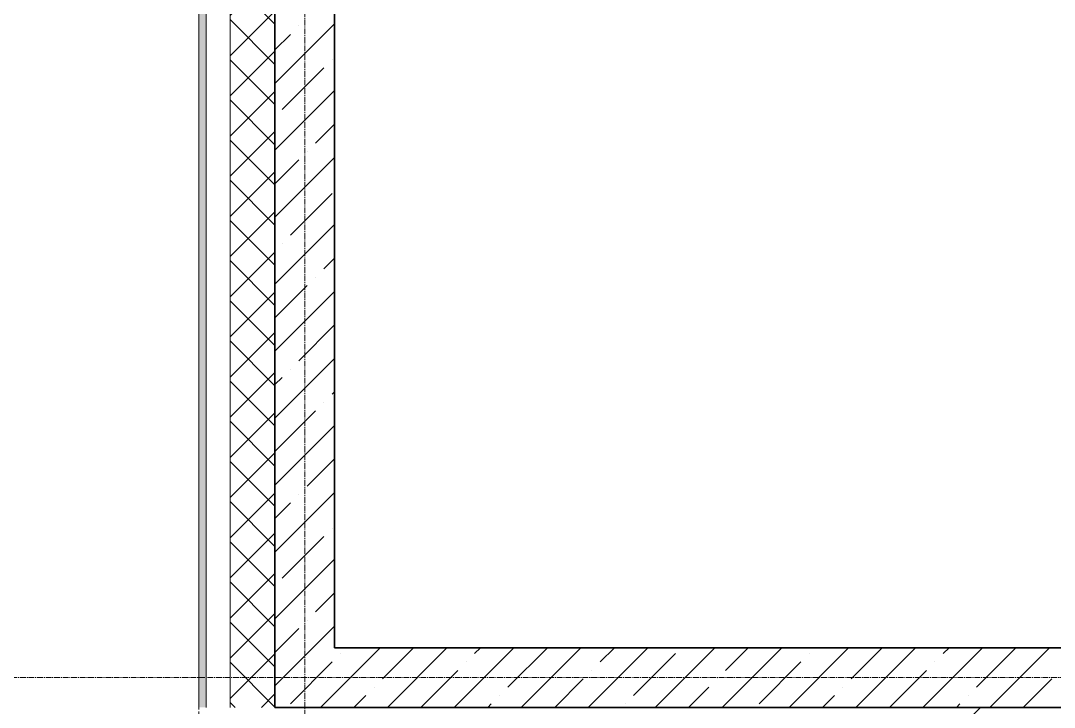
# Model space of a CAD drawing. Header units: millimetres. Extents: x 538266 to 1167394, y 114608 to 637157.
# Drawn here: x 828285 to 831752, y 213213 to 215516 of the extents above; entities that cross this region are included whole.
import ezdxf
from ezdxf.enums import TextEntityAlignment as Align

# ---------------------------------------------------------------- set-up
doc = ezdxf.new("R2010")
doc.units = ezdxf.units.MM
doc.linetypes.add('CENTER2', pattern=[28.575, 19.05, -3.175, 3.175, -3.175])
doc.linetypes.add('DASHED', pattern=[19.05, 12.7, -6.35])
doc.layers.get('Defpoints').update_dxf_attribs({"color": 140})
doc.layers.add('АР_Делит', color=120, linetype='Continuous', lineweight=0, plot=False)
for name, color, linetype, lineweight in [('АР_Стены ЖБ', 7, 'Continuous', 35), ('АР_Тонкая', 254, 'Continuous', 5), ('АР_Утеплитель', 31, 'Continuous', 0), ('АР_Штриховка', 8, 'Continuous', 0)]:
    doc.layers.add(name, color=color, linetype=linetype, lineweight=lineweight)
doc.layers.add('РД_Оси_100', color=7, linetype='Continuous', lineweight=0, true_color=0x525252)
doc.layers.add('ФВ-5', color=7, linetype='Continuous')
doc.styles.add('style1', font='ARIALN.TTF')

# ---------------------------------------------------------------- blocks, each defined once
blk = doc.blocks.new('2_этаж')
at = {"layer": 'АР_Штриховка', "linetype": 'Continuous', "lineweight": 0, "true_color": 0x000000}
h = blk.add_hatch(dxfattribs=at)
h.set_pattern_fill('_U', color=18, style=0, pattern_type=0)
h.set_pattern_definition([(2e-15, (602274.5291, -9e-11), (-3e-16, 1), [])])
h.paths.add_polyline_path([(672518.6, 213213.2), (672543.6, 213213.2), (672543.6, 223243.2), (672518.6, 223268.2)], flags=0)
h = blk.add_hatch(dxfattribs=at)
h.set_pattern_fill('ANSI37', color=18, scale=30, style=0)
h.set_pattern_definition([(45, (602274.53, -9e-11), (-67.35192, 67.35192), []), (135, (602274.53, -9e-11), (-67.35192, -67.35192), [])])
h.paths.add_polyline_path([(672623.6, 213213.2), (672773.6, 213213.2), (672773.6, 223013.2), (672623.6, 223163.2)], flags=0)
at = {"layer": 'АР_Делит', "color": 18, "true_color": 0x000000}
for p, q in [((672973.6, 213413.2), (672973.6, 222813.2)), ((672973.6, 213413.2), (672973.6, 222813.2)), ((676973.6, 213413.2), (672973.6, 213413.2)), ((676973.6, 213413.2), (672973.6, 213413.2))]:
    blk.add_line(p, q, dxfattribs=at)
at = {"layer": 'АР_Стены ЖБ', "color": 18, "linetype": 'Continuous', "lineweight": 35, "true_color": 0x000000}
for p, q in [((672773.6, 223013.2), (672773.6, 213213.2)), ((672973.6, 213413.2), (672973.6, 222813.2)), ((676973.6, 213413.2), (672973.6, 213413.2)), ((672773.6, 213213.2), (677173.6, 213213.2))]:
    blk.add_line(p, q, dxfattribs=at)
at = {"layer": 'АР_Тонкая', "color": 18, "linetype": 'Continuous', "lineweight": 5, "true_color": 0x000000}
for p, q in [((672518.6, 223268.2), (672518.6, 213213.2)), ((672543.6, 223243.2), (672543.6, 213213.2)), ((672543.6, 213213.2), (672543.6, 223243.2)), ((672623.6, 213213.2), (672623.6, 223163.2))]:
    blk.add_line(p, q, dxfattribs=at)
at = {"layer": 'АР_Утеплитель', "color": 18, "linetype": 'Continuous', "lineweight": 0, "true_color": 0x000000}
for p, q in [((672623.6, 223163.2), (672623.6, 213213.2)), ((672773.6, 213213.2), (672773.6, 223013.2))]:
    blk.add_line(p, q, dxfattribs=at)
at = {"layer": 'АР_Штриховка', "color": 18, "linetype": 'Continuous', "lineweight": 5, "true_color": 0x000000}
for p, q in [((672773.6, 215305.7), (672973.6, 215505.7)), ((672853.7, 215498.1), (672853.7, 215498.1)), ((672773.6, 215417.9), (672825.7, 215470)), ((672966, 215385.8), (672966, 215385.8)), ((672797.6, 215217.5), (672937.9, 215357.8)), ((672773.6, 215081.2), (672973.6, 215281.2)), ((672909.9, 215105.2), (672973.6, 215168.9)), ((672881.8, 215077.1), (672881.8, 215077.1)), ((672773.6, 214856.7), (672973.6, 215056.7)), ((672773.6, 214968.9), (672853.7, 215049.1)), ((672825.7, 214796.5), (672966, 214936.8)), ((672773.6, 214632.2), (672973.6, 214832.2)), ((672797.6, 214768.4), (672797.6, 214768.4)), ((672937.9, 214684.2), (672973.6, 214719.9)), ((672909.9, 214656.2), (672909.9, 214656.2)), ((672773.6, 214519.9), (672881.8, 214628.1)), ((672773.6, 214407.6), (672973.6, 214607.6)), ((672853.7, 214375.6), (672973.6, 214495.4)), ((672773.6, 214183.1), (672973.6, 214383.1)), ((672825.7, 214347.5), (672825.7, 214347.5)), ((672773.6, 214295.4), (672797.6, 214319.4)), ((672966, 214263.3), (672973.6, 214270.9)), ((672937.9, 214235.2), (672937.9, 214235.2)), ((672773.6, 214070.9), (672909.9, 214207.2)), ((672773.6, 213958.6), (672973.6, 214158.6)), ((672881.8, 213954.6), (672973.6, 214046.4)), ((672773.6, 213734.1), (672973.6, 213934.1)), ((672853.7, 213926.5), (672853.7, 213926.5)), ((672773.6, 213846.4), (672825.7, 213898.5)), ((672797.6, 213645.9), (672937.9, 213786.2)), ((672966, 213814.3), (672966, 213814.3)), ((672773.6, 213509.6), (672973.6, 213709.6)), ((672909.9, 213533.7), (672973.6, 213597.4)), ((672773.6, 213285.1), (672973.6, 213485.1)), ((672773.6, 213397.4), (672853.7, 213477.5)), ((672881.8, 213505.6), (672881.8, 213505.6)), ((672926.2, 213213.2), (673126.2, 213413.2)), ((673134.4, 213309.1), (673238.5, 213413.2)), ((673150.7, 213213.2), (673350.7, 213413.2)), ((673375.2, 213213.2), (673575.2, 213413.2)), ((673443.1, 213393.3), (673463, 213413.2)), ((673555.3, 213281.1), (673687.5, 213413.2)), ((673599.7, 213213.2), (673799.7, 213413.2)), ((673824.2, 213213.2), (674024.2, 213413.2)), ((673864, 213365.3), (673912, 213413.2)), ((674048.7, 213213.2), (674248.7, 213413.2)), ((674273.3, 213213.2), (674473.3, 213413.2)), ((674285, 213337.2), (674361, 213413.2)), ((674497.8, 213213.2), (674697.8, 213413.2)), ((674705.9, 213309.1), (674810, 213413.2)), ((674722.3, 213213.2), (674922.3, 213413.2)), ((674946.8, 213213.2), (675146.8, 213413.2)), ((675014.6, 213393.3), (675034.5, 213413.2)), ((675126.9, 213281.1), (675259, 213413.2)), ((675171.3, 213213.2), (675371.3, 213413.2)), ((672994, 213393.3), (672994, 213393.3)), ((673976.3, 213253), (674116.6, 213393.3)), ((674565.6, 213393.3), (674565.6, 213393.3)), ((672825.7, 213225), (672966, 213365.3)), ((673263, 213213.2), (673386.9, 213337.2)), ((673415, 213365.3), (673415, 213365.3)), ((673835.9, 213337.2), (673835.9, 213337.2)), ((674397.2, 213225), (674537.5, 213365.3)), ((674834.5, 213213.2), (674958.5, 213337.2)), ((674986.5, 213365.3), (674986.5, 213365.3)), ((673712, 213213.2), (673807.9, 213309.1)), ((674256.9, 213309.1), (674256.9, 213309.1)), ((675283.5, 213213.2), (675379.4, 213309.1)), ((673106.3, 213281.1), (673106.3, 213281.1)), ((674161, 213213.2), (674228.8, 213281.1)), ((674677.8, 213281.1), (674677.8, 213281.1)), ((673038.5, 213213.2), (673078.2, 213253)), ((673527.2, 213253), (673527.2, 213253)), ((674610, 213213.2), (674649.8, 213253)), ((675098.8, 213253), (675098.8, 213253)), ((673487.5, 213213.2), (673499.2, 213225)), ((673948.2, 213225), (673948.2, 213225)), ((675059, 213213.2), (675070.7, 213225))]:
    blk.add_line(p, q, dxfattribs=at)
at = {"layer": 'Defpoints', "color": 18, "true_color": 0x000000, "style": 'style1'}
for p in [(677970.6, 219836.4), (678101.2, 211681.4)]:
    blk.add_attdef('АР-ПОМЕЩЕНИЕ:НАИМЕНОВАНИЕ', text='', height=100, dxfattribs=at).set_placement(p, align=Align.MIDDLE)
blk = doc.blocks.new('СОШ_2200_АР_ОСИ_М100_28.05.24')
at = {"layer": 'АР_Делит', "color": 251, "linetype": 'DASHED', "true_color": 0x636466}
blk.add_lwpolyline([(-355, 13145), (-355, 100855), (37145, 100855), (37145, 129155), (72745, 129155), (72745, 135155), (114955, 135155), (114955, -355)], dxfattribs=at)
at = {"layer": 'РД_Оси_100', "color": 251, "linetype": 'CENTER2', "true_color": 0x636466}
for p, q in [((0, -6155), (0, 139938.679)), ((-5954.958, 90900), (119910, 90900))]:
    blk.add_line(p, q, dxfattribs=at)

msp = doc.modelspace()

# ---------------------------------------------------------------- hatches: boundary and pattern name
at = {"layer": 'ФВ-5'}
h = msp.add_hatch(dxfattribs=at)
h.set_pattern_fill('ANSI31', color=3, scale=300, style=0)
h.paths.add_polyline_path([(848705.2, 213213.2), (847787.8, 213213.2), (847787.8, 212963.2), (847287.8, 212963.2), (847287.8, 213213.2), (842087.8, 213213.2), (842087.8, 212963.2), (841587.8, 212963.2), (841587.8, 213213.2), (839423.3, 213213.2, -0.618518), (839036.2, 213213.2), (837739.5, 213213.2, -0.618518), (837352.3, 213213.2), (835801.2, 213213.2), (835787.8, 213199.9), (835787.8, 212963.2), (835287.8, 212963.2), (835287.8, 213213.2), (833537.8, 213213.2), (833537.8, 213213.2), (833537.8, 213213.2), (831207.8, 213213.2), (831207.8, 212913.2), (829388.9, 212913.2, -0.207755), (829457.6, 212755.2, -0.420074), (829236.9, 212538.9), (829239.3, 212518.2), (829208.1, 212541.4, -0.125602), (829109.7, 212583.4), (829021.5, 212495.3), (829088.9, 212428), (828987.8, 212326.9), (828987.8, 212259.6), (829088.9, 212158.6), (829021.5, 212091.2), (829088.9, 212023.8), (829021.5, 211956.5), (829088.9, 211889.1), (829021.5, 211821.8), (829088.9, 211754.4), (829021.5, 211687.1), (829086.3, 211622.3, -0.2625), (829290.3, 211682), (829301.8, 211695.8), (829337.8, 211671.4), (829337.5, 211674.1), (829331.5, 211667.9, -0.293028), (829457.6, 211471.3, -1.040577), (829118.9, 211349), (829148.3, 211275.1), (829088.9, 211215.6), (829141.3, 211163.2), (829637.8, 211163.2), (829637.8, 211013.2), (830155.9, 211013.2, -0.594367), (830535.9, 211013.2), (831839.7, 211013.2, -0.594367), (832219.8, 211013.2), (835337.8, 211013.2), (835337.8, 211113.2), (835737.8, 211113.2), (835737.8, 211013.2), (841637.8, 211013.2), (841637.8, 211113.2), (842037.8, 211113.2), (842037.8, 211013.2), (842737.8, 211013.2), (844338.2, 211013.2), (848886.8, 211013.2, -0.207755), (848818.1, 211171.3, -0.284268), (848937.8, 211364.9), (848937.8, 212661.6, -0.169634), (848838.3, 212763.9), (848705.2, 212763.9)])

# ---------------------------------------------------------------- block references
msp.add_blockref('2_этаж', (156364.3, 0))
at = {"layer": 'РД_Оси_100'}
msp.add_blockref('СОШ_2200_АР_ОСИ_М100_28.05.24', (829237.8, 122413.2), dxfattribs=at)

doc.saveas('drawing.dxf')
